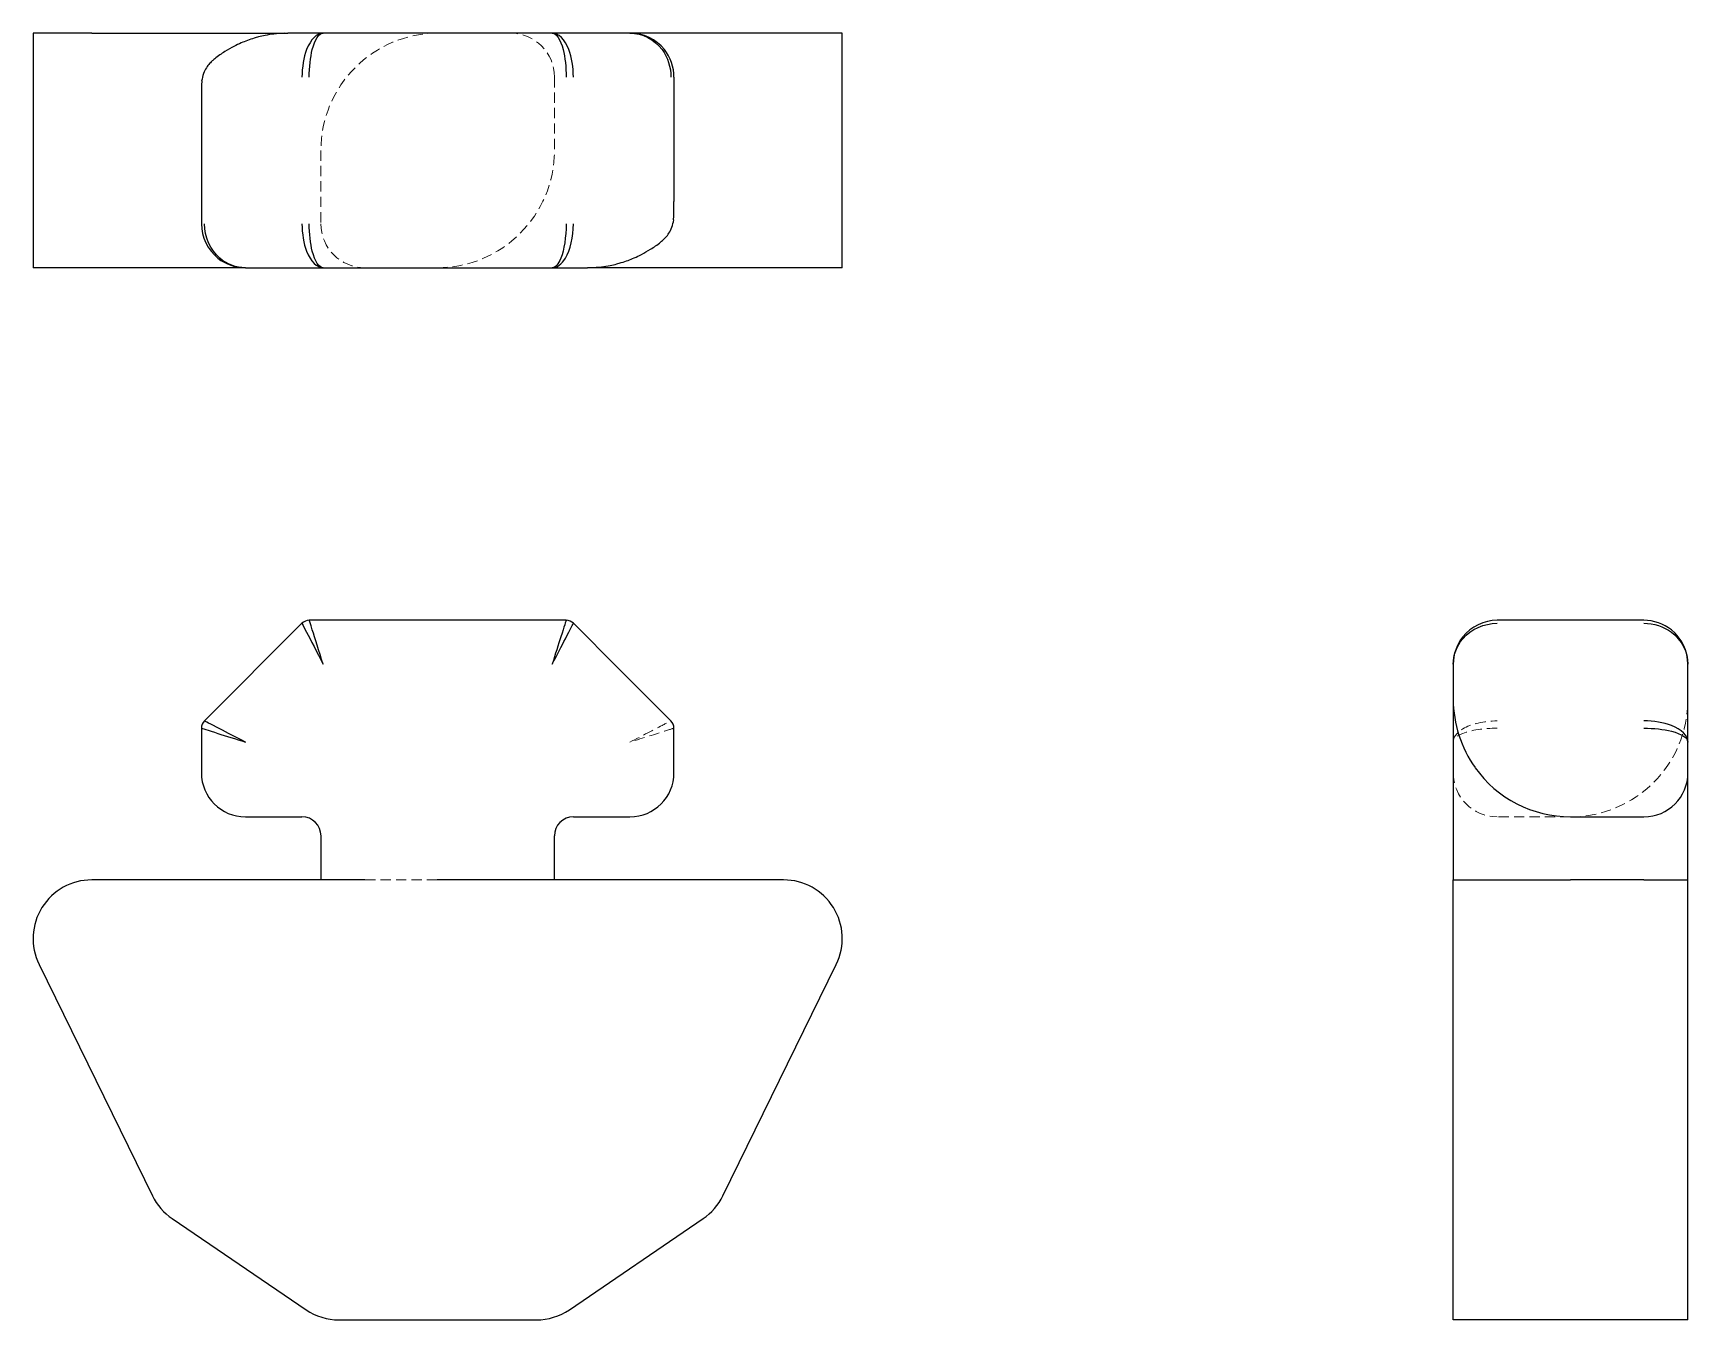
# Model space of a CAD drawing. Header units: millimetres. Extents: x 33 to 237, y 13 to 172.
import ezdxf

# ---------------------------------------------------------------- set-up
doc = ezdxf.new("R2010")
doc.units = ezdxf.units.MM
doc.linetypes.add('HIDDEN', pattern=[1.905, 1.27, -0.635])

msp = doc.modelspace()

# ---------------------------------------------------------------- linework, layer by layer
at = {"color": 7, "linetype": 'Continuous', "lineweight": 25}
for p, q in [((33, 172.5), (33, 143.5)), ((40.25, 172.5), (33, 172.5)), ((40.25, 172.5), (64.5, 172.5)), ((64.5, 172.5), (64.01, 172.45)), ((68.85, 172.5), (64.5, 172.5)), ((97.15, 172.5), (68.85, 172.5)), ((106.76, 172.5), (97.15, 172.5)), ((125.75, 172.5), (106.76, 172.5)), ((133, 172.5), (125.75, 172.5)), ((133, 143.5), (133, 172.5)), ((53.84, 166.58), (53.8, 166.11)), ((112.2, 167.06), (112.2, 151.67)), ((53.8, 164.33), (53.8, 148.94)), ((112.16, 149.42), (112.2, 149.89)), ((40.25, 143.5), (33, 143.5)), ((59.24, 143.5), (40.25, 143.5)), ((59.24, 143.5), (68.85, 143.5)), ((68.85, 143.5), (97.15, 143.5)), ((97.15, 143.5), (101.5, 143.5)), ((101.5, 143.5), (101.99, 143.55)), ((125.75, 143.5), (101.5, 143.5)), ((133, 143.5), (125.75, 143.5)), ((66.23, 99.57), (54.17, 87.51)), ((98.87, 99.94), (67.13, 99.94)), ((105.34, 94), (99.77, 99.57)), ((232.06, 99.94), (213.94, 99.94)), ((208.5, 94.5), (208.5, 90.15)), ((237.5, 84.89), (237.5, 94.5)), ((111.83, 87.51), (105.34, 94)), ((208.5, 90.15), (208.5, 73.3)), ((53.8, 86.61), (53.8, 81.09)), ((112.2, 81.09), (112.2, 86.12)), ((237.5, 81.09), (237.5, 84.89)), ((237.5, 73.3), (237.5, 81.09)), ((59.24, 75.65), (66.22, 75.65)), ((99.78, 75.65), (106.76, 75.65)), ((223, 75.65), (232.06, 75.65)), ((68.57, 73.3), (68.57, 67.86)), ((97.43, 67.86), (97.43, 73.3)), ((208.5, 73.3), (208.5, 67.86)), ((237.5, 67.86), (237.5, 73.3)), ((74.01, 67.86), (40.25, 67.86)), ((125.75, 67.86), (82.93, 67.86)), ((208.5, 57.42), (208.5, 67.86)), ((232.06, 67.86), (223, 67.86)), ((237.5, 57.42), (237.5, 67.86)), ((33.74, 57.42), (47.76, 28.8)), ((118.24, 28.8), (132.26, 57.42)), ((208.5, 28.8), (208.5, 57.42)), ((237.5, 28.8), (237.5, 57.42)), ((208.5, 26), (208.5, 28.8)), ((237.5, 26), (237.5, 28.8)), ((50.19, 26), (66.73, 14.74)), ((99.27, 14.74), (115.81, 26)), ((208.5, 14.74), (208.5, 26)), ((237.5, 14.74), (237.5, 26)), ((208.5, 13.49), (208.5, 14.74)), ((237.5, 13.49), (237.5, 14.74)), ((70.81, 13.49), (95.19, 13.49)), ((237.5, 13.49), (208.5, 13.49))]:
    msp.add_line(p, q, dxfattribs=at)
at = {"color": 7, "linetype": 'HIDDEN', "lineweight": 18}
for p, q in [((97.43, 167.06), (97.43, 158)), ((68.57, 158), (68.57, 148.94)), ((223, 75.65), (213.94, 75.65)), ((82.93, 67.86), (74.01, 67.86)), ((213.94, 67.86), (208.5, 67.86)), ((237.5, 67.86), (232.06, 67.86))]:
    msp.add_line(p, q, dxfattribs=at)
at = {"color": 7, "linetype": 'Continuous', "lineweight": 25, "flags": 128}
for points in [[(208.5, 67.86), (208.56, 67.86), (208.72, 67.86), (208.99, 67.86), (209.37, 67.86), (209.86, 67.86), (210.44, 67.86), (211.12, 67.86), (211.89, 67.86), (212.75, 67.86), (213.68, 67.86), (214.68, 67.86), (215.75, 67.86), (216.87, 67.86), (218.04, 67.86), (219.25, 67.86), (220.48, 67.86), (221.74, 67.86), (223, 67.86)], [(232.06, 67.86), (232.84, 67.86), (233.59, 67.86), (234.32, 67.86), (235, 67.86), (235.62, 67.86), (236.17, 67.86), (236.64, 67.86), (237.01, 67.86), (237.28, 67.86), (237.44, 67.86), (237.5, 67.86)]]:
    msp.add_lwpolyline(points, dxfattribs=at)
at = {"color": 7, "linetype": 'HIDDEN', "lineweight": 18}
for centre, radius, start, end in [((83.07, 158), 14.5, 90, 180), ((91.99, 167.06), 5.44, 0, 90), ((82.93, 158), 14.5, 270, 0), ((74.01, 148.94), 5.44, 180, 270), ((223, 90.15), 14.5, 270, 0), ((213.94, 81.09), 5.44, 180, 270)]:
    msp.add_arc(centre, radius, start, end, dxfattribs=at)
at = {"color": 7, "linetype": 'Continuous', "lineweight": 25}
for centre, radius, start, end in [((59.24, 81.09), 5.44, 180, 270), ((106.76, 81.09), 5.44, 270, 0), ((223, 90.15), 14.5, 215.5256, 270), ((232.06, 81.09), 5.44, 270, 0), ((66.22, 73.3), 2.36, 0, 90), ((99.78, 73.3), 2.36, 90, 180), ((40.25, 60.61), 7.25, 90, 206.0946), ((125.75, 60.61), 7.25, 333.9054, 90), ((54.27, 31.99), 7.25, 206.0946, 235.7616), ((111.73, 31.99), 7.25, 304.2384, 333.9054), ((70.81, 20.74), 7.25, 235.7616, 270), ((95.19, 20.74), 7.25, 270, 304.2384)]:
    msp.add_arc(centre, radius, start, end, dxfattribs=at)
for points, knots in [([(64.05, 172.48), (63.62, 172.46), (62.82, 172.41), (61.75, 172.24), (60.94, 172.05), (60.2, 171.84), (59.5, 171.6), (58.66, 171.27), (57.73, 170.83), (56.64, 170.19), (55.76, 169.61), (55.29, 169.18), (55.21, 169.11)], [0, 0, 0, 0, 0.1344177, 0.2445159, 0.3294896, 0.3890355, 0.4826028, 0.5687434, 0.6732927, 0.8084595, 0.9672181, 1, 1, 1, 1]), ([(68.85, 172.5), (68.07, 172.5), (66.71, 171.14), (66.23, 168.28), (66.23, 167.06)], [0, 0, 0, 0, 0.897598, 1.570796, 1.570796, 1.570796, 1.570796]), ([(67.13, 167.06), (67.13, 168.28), (67.44, 171.14), (68.34, 172.5), (68.85, 172.5)], [0, 0, 0, 0, 0.673198, 1.570796, 1.570796, 1.570796, 1.570796]), ([(99.77, 167.06), (99.77, 168.28), (99.29, 171.14), (97.93, 172.5), (97.15, 172.5)], [0, 0, 0, 0, 0.673198, 1.570796, 1.570796, 1.570796, 1.570796]), ([(97.15, 172.5), (97.66, 172.5), (98.56, 171.14), (98.87, 168.28), (98.87, 167.06)], [0, 0, 0, 0, 0.897598, 1.570796, 1.570796, 1.570796, 1.570796]), ([(106.76, 172.5), (108.28, 172.5), (110.9, 171.14), (111.83, 168.28), (111.83, 167.06)], [0, 0, 0, 0, 0.897598, 1.570796, 1.570796, 1.570796, 1.570796]), ([(112.2, 167.06), (112.2, 168.28), (111.21, 171.14), (108.39, 172.5), (106.76, 172.5)], [0, 0, 0, 0, 0.673198, 1.570796, 1.570796, 1.570796, 1.570796]), ([(55.19, 169.11), (55.06, 168.99), (54.77, 168.73), (54.38, 168.2), (54, 167.48), (53.89, 166.89), (53.83, 166.57)], [0, 0, 0, 0, 0.181519, 0.408706, 0.681929, 1, 1, 1, 1]), ([(110.78, 146.88), (110.91, 147), (111.21, 147.27), (111.61, 147.8), (112, 148.52), (112.11, 149.11), (112.17, 149.43)], [0, 0, 0, 0, 0.1847978, 0.4132268, 0.6852412, 1, 1, 1, 1]), ([(53.8, 148.94), (53.8, 147.31), (55.17, 144.49), (58.02, 143.5), (59.24, 143.5)], [0, 0, 0, 0, 0.897598, 1.570796, 1.570796, 1.570796, 1.570796]), ([(59.24, 143.5), (58.1, 143.5), (55.44, 144.49), (54.17, 147.31), (54.17, 148.94)], [0, 0, 0, 0, 0.673198, 1.570796, 1.570796, 1.570796, 1.570796]), ([(66.23, 148.94), (66.23, 147.72), (66.71, 144.86), (68.07, 143.5), (68.85, 143.5)], [0, 0, 0, 0, 0.673198, 1.570796, 1.570796, 1.570796, 1.570796]), ([(68.85, 143.5), (68.34, 143.5), (67.44, 144.86), (67.13, 147.72), (67.13, 148.94)], [0, 0, 0, 0, 0.897598, 1.570796, 1.570796, 1.570796, 1.570796]), ([(97.15, 143.5), (97.73, 143.5), (99.11, 144.49), (99.77, 147.31), (99.77, 148.94)], [0, 0, 0, 0, 0.673198, 1.570796, 1.570796, 1.570796, 1.570796]), ([(98.87, 148.94), (98.87, 147.31), (98.44, 144.49), (97.53, 143.5), (97.15, 143.5)], [0, 0, 0, 0, 0.897598, 1.570796, 1.570796, 1.570796, 1.570796]), ([(101.95, 143.52), (102.38, 143.54), (103.18, 143.59), (104.25, 143.76), (105.06, 143.95), (105.8, 144.16), (106.5, 144.4), (107.34, 144.73), (108.27, 145.17), (109.36, 145.81), (110.24, 146.39), (110.71, 146.82), (110.79, 146.89)], [0, 0, 0, 0, 0.134456, 0.244578, 0.32956, 0.3891, 0.482652, 0.568796, 0.673359, 0.808548, 0.967326, 1, 1, 1, 1]), ([(66.23, 99.57), (66.23, 99.57), (66.71, 98.64), (68.07, 96.02), (68.85, 94.5)], [0, 0, 0, 0, 0.673198, 1.570796, 1.570796, 1.570796, 1.570796]), ([(68.85, 94.5), (68.34, 96.13), (67.44, 98.95), (67.13, 99.94), (67.13, 99.94)], [0, 0, 0, 0, 0.897598, 1.570796, 1.570796, 1.570796, 1.570796]), ([(98.87, 99.94), (98.87, 99.94), (98.44, 98.58), (97.53, 95.72), (97.15, 94.5)], [0, 0, 0, 0, 0.897598, 1.570796, 1.570796, 1.570796, 1.570796]), ([(97.15, 94.5), (97.73, 95.64), (99.11, 98.3), (99.77, 99.57), (99.77, 99.57)], [0, 0, 0, 0, 0.673198, 1.570796, 1.570796, 1.570796, 1.570796]), ([(213.94, 99.94), (212.31, 99.94), (209.49, 98.58), (208.5, 95.72), (208.5, 94.5)], [0, 0, 0, 0, 0.897598, 1.570796, 1.570796, 1.570796, 1.570796]), ([(208.5, 94.5), (208.5, 95.64), (209.49, 98.3), (212.31, 99.57), (213.94, 99.57)], [0, 0, 0, 0, 0.673198, 1.570796, 1.570796, 1.570796, 1.570796]), ([(237.5, 94.5), (237.5, 96.13), (236.14, 98.95), (233.28, 99.94), (232.06, 99.94)], [0, 0, 0, 0, 0.897598, 1.570796, 1.570796, 1.570796, 1.570796]), ([(232.06, 99.57), (233.28, 99.57), (236.14, 98.64), (237.5, 96.02), (237.5, 94.5)], [0, 0, 0, 0, 0.673198, 1.570796, 1.570796, 1.570796, 1.570796]), ([(53.8, 86.61), (53.8, 86.61), (55.17, 86.18), (58.02, 85.27), (59.24, 84.89)], [0, 0, 0, 0, 0.897598, 1.570796, 1.570796, 1.570796, 1.570796]), ([(59.24, 84.89), (58.1, 85.48), (55.44, 86.85), (54.17, 87.51), (54.17, 87.51)], [0, 0, 0, 0, 0.673198, 1.570796, 1.570796, 1.570796, 1.570796]), ([(237.5, 84.89), (237.5, 85.67), (236.14, 87.03), (233.28, 87.51), (232.06, 87.51)], [0, 0, 0, 0, 0.897598, 1.570796, 1.570796, 1.570796, 1.570796]), ([(232.06, 86.61), (233.28, 86.61), (236.14, 86.3), (237.5, 85.4), (237.5, 84.89)], [0, 0, 0, 0, 0.673198, 1.570796, 1.570796, 1.570796, 1.570796])]:
    msp.add_open_spline(points, degree=3, knots=knots, dxfattribs=at)
for points in [[(53.8, 166.11), (53.8, 165.6), (53.8, 164.96), (53.8, 164.33)], [(112.2, 149.89), (112.2, 150.4), (112.2, 151.04), (112.2, 151.67)], [(67.13, 99.94), (66.8, 99.94), (66.47, 99.8), (66.23, 99.57)], [(99.77, 99.57), (99.53, 99.8), (99.2, 99.94), (98.87, 99.94)], [(208.5, 90.15), (208.5, 87.16), (209.48, 84.17), (211.21, 81.73)], [(54.17, 87.51), (53.94, 87.28), (53.8, 86.95), (53.8, 86.61)], [(112.2, 86.61), (112.2, 86.95), (112.06, 87.28), (111.83, 87.51)], [(112.2, 86.12), (112.2, 86.47), (112.2, 86.61), (112.2, 86.61)]]:
    msp.add_open_spline(points, degree=3, dxfattribs=at)
at = {"color": 7, "linetype": 'HIDDEN', "lineweight": 18}
for points, knots in [([(106.76, 84.89), (108.28, 85.67), (110.9, 87.03), (111.83, 87.51), (111.83, 87.51)], [0, 0, 0, 0, 0.897598, 1.570796, 1.570796, 1.570796, 1.570796]), ([(112.2, 86.61), (112.2, 86.61), (111.21, 86.3), (108.39, 85.4), (106.76, 84.89)], [0, 0, 0, 0, 0.673198, 1.570796, 1.570796, 1.570796, 1.570796]), ([(208.5, 84.89), (208.5, 85.48), (209.49, 86.85), (212.31, 87.51), (213.94, 87.51)], [0, 0, 0, 0, 0.673198, 1.570796, 1.570796, 1.570796, 1.570796]), ([(213.94, 86.61), (212.31, 86.61), (209.49, 86.18), (208.5, 85.27), (208.5, 84.89)], [0, 0, 0, 0, 0.897598, 1.570796, 1.570796, 1.570796, 1.570796])]:
    msp.add_open_spline(points, degree=3, knots=knots, dxfattribs=at)

doc.saveas('drawing.dxf')
